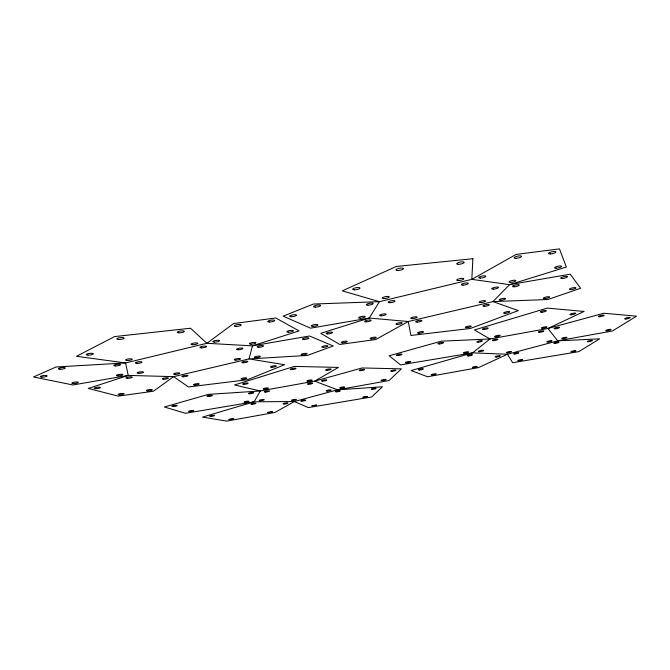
<?xml version="1.0" encoding="UTF-8"?>
<svg xmlns="http://www.w3.org/2000/svg" width="670" height="670" viewBox="0 0 670 670"><rect width="100%" height="100%" fill="white"/><g stroke="black" fill="none" stroke-linecap="round" stroke-linejoin="round"><path stroke-width="1" d="M311.969 405.802L316.65 405.065L311.994 405.76M472.878 258.721L471.814 279.356L379.454 301.659L313.3 304.046L283.201 316.173L310.528 328.183L369.237 318.049L408.239 321.516L492.978 301.601L547.884 299.507L580.597 288.276L570.254 274.172L509.569 284.649L471.814 279.356L516.109 254.416L559.467 248.888L566.351 267.045L509.569 284.649L492.978 301.601L518.287 310.595L470.265 328.501L410.919 335.452L408.239 321.516L375.703 339.539L339.757 344.464L320.746 333.333L369.237 318.049L379.454 301.659L342.269 290.872L396.33 266.467L472.878 258.721M228.981 419.445L233.713 418.775L228.981 419.445M252.464 345.846L249.039 358.927L173.622 376.649L128.23 375.418L72.93 384.965L33.5 376.984L56.062 366.993L125.583 362.939L206.888 343.308L252.464 345.846L309.515 335.997L333.241 345.988L307.296 355.443L249.039 358.927L284.574 364.706L247.498 379.714L188.446 386.959L173.622 376.649L153.405 391.221L118.305 396.137L88.298 388.458L128.23 375.418L125.583 362.939L76.48 356.314L114.545 336.591L190.531 328.233L206.888 343.308L233.587 323.551L275.797 317.974L299.038 330.93L252.464 345.846M362.947 397.26L367.604 396.523L362.947 397.26M267.791 412.469L272.497 411.807L267.824 412.427M260.287 390.978L254.139 401.799L202.516 417.092L226.703 421.112L274.909 412.452L294.298 401.539L337.563 389.823L389.027 380.552L401.414 368.852L362.135 367.956L314.674 381.155L260.287 390.978L208.378 394.387L164.359 407L185.473 413.29L254.139 401.799L294.298 401.539L308.334 407.586L371.657 396.967L382.436 386.783L337.563 389.823L314.674 381.155L338.409 367.411L294.398 366.406L234.508 384.965L260.287 390.978M489.954 338.986L472.559 352.864L411.137 370.552L427.569 376.766L478.573 367.587L507.399 354.254L557.742 340.854L612.397 330.988L636.5 316.181L603.854 313.233L547.918 328.493L489.954 338.986L441.254 341.181L389.161 355.778L400.585 364.882L472.559 352.864L507.399 354.254L512.659 362.704L578.788 351.633L599.617 338.844L557.742 340.854L547.918 328.493L584.064 311.45L547.231 308.116L474.402 329.95L489.954 338.986M245.195 402.352A2.571 0.461 -8.6 0 0 249.006 401.389A2.571 0.461 -8.6 0 0 245.17 401.556A2.571 0.461 -8.6 0 0 245.195 402.352M249.751 393.751A2.672 0.494 -8.6 0 0 253.712 392.746A2.672 0.494 -8.6 0 0 249.751 392.888A2.672 0.494 -8.6 0 0 249.751 393.751M208.186 396.514A2.739 0.511 -8.2 0 0 212.382 395.534A2.739 0.511 -8.2 0 0 208.47 395.585A2.739 0.511 -8.2 0 0 208.186 396.514M173.136 406.522A2.705 0.494 -7.9 0 0 177.223 405.568A2.705 0.494 -7.9 0 0 173.279 405.643A2.705 0.494 -7.9 0 0 173.136 406.522M189.786 411.589A2.596 0.452 -8.1 0 0 193.739 410.677A2.596 0.452 -8.1 0 0 189.987 410.769A2.596 0.452 -8.1 0 0 189.786 411.589M264.39 389.17A2.688 0.502 -8.7 0 0 268.41 388.148A2.688 0.502 -8.7 0 0 264.449 388.282A2.688 0.502 -8.7 0 0 264.39 389.17M308.116 381.28A2.688 0.502 -9.2 0 0 312.203 380.233A2.688 0.502 -9.2 0 0 308.351 380.351A2.688 0.502 -9.2 0 0 308.116 381.28M327.019 370.317A2.78 0.544 -9.3 0 0 331.064 369.178A2.78 0.544 -9.3 0 0 326.876 369.388A2.78 0.544 -9.3 0 0 327.019 370.317M291.643 369.622A2.873 0.578 -9 0 0 295.981 368.492A2.873 0.578 -9 0 0 291.819 368.584A2.873 0.578 -9 0 0 291.643 369.622M244.022 384.32A2.797 0.544 -8.5 0 0 248.16 383.24A2.797 0.544 -8.5 0 0 243.997 383.374A2.797 0.544 -8.5 0 0 244.022 384.32M292.623 400.509A2.487 0.436 -9 0 0 296.383 399.571A2.487 0.436 -9 0 0 292.782 399.73A2.487 0.436 -9 0 0 292.623 400.509M327.295 391.087A2.521 0.444 -9.4 0 0 331.164 390.124A2.521 0.444 -9.4 0 0 327.588 390.258A2.521 0.444 -9.4 0 0 327.295 391.087M308.652 384.287A2.647 0.494 -9.2 0 0 312.689 383.265A2.647 0.494 -9.2 0 0 308.887 383.391A2.647 0.494 -9.2 0 0 308.652 384.287M265.555 392.067A2.655 0.486 -8.8 0 0 269.516 391.062A2.655 0.486 -8.8 0 0 265.613 391.205A2.655 0.486 -8.8 0 0 265.555 392.067M260.446 400.685A2.563 0.452 -8.7 0 0 264.265 399.722A2.563 0.452 -8.7 0 0 260.488 399.881A2.563 0.452 -8.7 0 0 260.446 400.685M322.672 381.138A2.655 0.494 -9.3 0 0 326.742 380.108A2.655 0.494 -9.3 0 0 322.957 380.225A2.655 0.494 -9.3 0 0 322.672 381.138M340.921 388.097A2.529 0.452 -9.5 0 0 344.631 387.092A2.529 0.452 -9.5 0 0 340.846 387.319A2.529 0.452 -9.5 0 0 340.921 388.097M382.31 380.644A2.529 0.452 -9.9 0 0 386.096 379.622A2.529 0.452 -9.9 0 0 382.394 379.831A2.529 0.452 -9.9 0 0 382.31 380.644M391.933 371.322A2.63 0.486 -10 0 0 395.878 370.242A2.63 0.486 -10 0 0 392.05 370.443A2.63 0.486 -10 0 0 391.933 371.322M360.594 370.678A2.705 0.511 -9.7 0 0 364.589 369.572A2.705 0.511 -9.7 0 0 360.594 369.773A2.705 0.511 -9.7 0 0 360.594 370.678M284.197 404.002A2.462 0.427 -9 0 0 287.907 403.08A2.462 0.427 -9 0 0 284.323 403.24A2.462 0.427 -9 0 0 284.197 404.002M252.129 404.261A2.538 0.444 -8.7 0 0 255.89 403.323A2.538 0.444 -8.7 0 0 252.138 403.482A2.538 0.444 -8.7 0 0 252.129 404.261M210.832 416.405A2.487 0.419 -8.3 0 0 214.651 415.534A2.487 0.419 -8.3 0 0 211.1 415.626A2.487 0.419 -8.3 0 0 210.832 416.405M372.42 389.354A2.446 0.419 -9.8 0 0 376.063 388.382A2.446 0.419 -9.8 0 0 372.461 388.6A2.446 0.419 -9.8 0 0 372.42 389.354M336.658 391.808A2.496 0.436 -9.4 0 0 340.301 390.819A2.496 0.436 -9.4 0 0 336.566 391.054A2.496 0.436 -9.4 0 0 336.658 391.808M302.019 401.121A2.454 0.419 -9.1 0 0 305.746 400.199A2.454 0.419 -9.1 0 0 302.212 400.35A2.454 0.419 -9.1 0 0 302.019 401.121M495.968 336.784A2.848 0.561 -11.1 0 0 500.214 335.503A2.848 0.561 -11.1 0 0 496.068 335.771A2.848 0.561 -11.1 0 0 495.968 336.784M542.809 328.325A2.873 0.561 -11.6 0 0 546.938 326.985A2.873 0.561 -11.6 0 0 542.625 327.379A2.873 0.561 -11.6 0 0 542.809 328.325M571.393 314.749A2.998 0.603 -12 0 0 575.764 313.317A2.998 0.603 -12 0 0 571.334 313.694A2.998 0.603 -12 0 0 571.393 314.749M541.904 312.22A3.074 0.645 -11.8 0 0 546.318 310.738A3.074 0.645 -11.8 0 0 541.703 311.131A3.074 0.645 -11.8 0 0 541.904 312.22M483.824 329.498A2.965 0.611 -11.1 0 0 488.221 328.149A2.965 0.611 -11.1 0 0 483.882 328.417A2.965 0.611 -11.1 0 0 483.824 329.498M555.489 328.786A2.848 0.544 -11.7 0 0 559.601 327.463A2.848 0.544 -11.7 0 0 555.355 327.848A2.848 0.544 -11.7 0 0 555.489 328.786M563.018 338.719A2.705 0.494 -11.6 0 0 566.946 337.479A2.705 0.494 -11.6 0 0 562.926 337.864A2.705 0.494 -11.6 0 0 563.018 338.719M606.978 330.779A2.73 0.494 -12 0 0 611.032 329.523A2.73 0.494 -12 0 0 607.062 329.891A2.73 0.494 -12 0 0 606.978 330.779M625.964 318.979A2.848 0.528 -12.3 0 0 630.227 317.647A2.848 0.528 -12.3 0 0 626.132 318.007A2.848 0.528 -12.3 0 0 625.964 318.979M599.843 316.734A2.923 0.561 -12.2 0 0 604.164 315.352A2.923 0.561 -12.2 0 0 599.901 315.721A2.923 0.561 -12.2 0 0 599.843 316.734M518.856 360.812A2.513 0.436 -11.1 0 0 522.634 359.74A2.513 0.436 -11.1 0 0 519.032 360.016A2.513 0.436 -11.1 0 0 518.856 360.812M572.188 351.901A2.521 0.427 -11.6 0 0 575.873 350.787A2.521 0.427 -11.6 0 0 572.138 351.155A2.521 0.427 -11.6 0 0 572.188 351.901M588.536 341.725A2.621 0.461 -11.8 0 0 592.397 340.544A2.621 0.461 -11.8 0 0 588.545 340.913A2.621 0.461 -11.8 0 0 588.536 341.725M555.145 343.375A2.663 0.477 -11.5 0 0 558.989 342.169A2.663 0.477 -11.5 0 0 555.02 342.554A2.663 0.477 -11.5 0 0 555.145 343.375M514.895 354.02A2.605 0.469 -11.1 0 0 518.806 352.889A2.605 0.469 -11.1 0 0 515.062 353.165A2.605 0.469 -11.1 0 0 514.895 354.02M464.662 353.182A2.705 0.511 -10.7 0 0 468.631 352.001A2.705 0.511 -10.7 0 0 464.628 352.286A2.705 0.511 -10.7 0 0 464.662 353.182M478.187 342.144A2.814 0.553 -10.9 0 0 482.358 340.888A2.814 0.553 -10.9 0 0 478.221 341.164A2.814 0.553 -10.9 0 0 478.187 342.144M439.378 343.953A2.873 0.578 -10.6 0 0 443.548 342.672A2.873 0.578 -10.6 0 0 439.244 342.956A2.873 0.578 -10.6 0 0 439.378 343.953M397.737 355.527A2.814 0.553 -10.1 0 0 401.966 354.346A2.814 0.553 -10.1 0 0 397.896 354.522A2.814 0.553 -10.1 0 0 397.737 355.527M406.581 362.847A2.705 0.511 -10.2 0 0 410.66 361.725A2.705 0.511 -10.2 0 0 406.765 361.917A2.705 0.511 -10.2 0 0 406.581 362.847M496.369 357.001A2.596 0.469 -11 0 0 500.247 355.879A2.596 0.469 -11 0 0 496.462 356.155A2.596 0.469 -11 0 0 496.369 357.001M468.498 355.971A2.663 0.494 -10.7 0 0 472.425 354.815A2.663 0.494 -10.7 0 0 468.489 355.1A2.663 0.494 -10.7 0 0 468.498 355.971M419.462 369.991A2.588 0.469 -10.2 0 0 423.39 368.927A2.588 0.469 -10.2 0 0 419.688 369.128A2.588 0.469 -10.2 0 0 419.462 369.991M432.385 375.007A2.496 0.436 -10.3 0 0 436.204 373.994A2.496 0.436 -10.3 0 0 432.653 374.195A2.496 0.436 -10.3 0 0 432.385 375.007M473.564 367.621A2.513 0.436 -10.7 0 0 477.266 366.557A2.513 0.436 -10.7 0 0 473.573 366.85A2.513 0.436 -10.7 0 0 473.564 367.621M507.517 352.822A2.63 0.477 -11.1 0 0 511.461 351.675A2.63 0.477 -11.1 0 0 507.659 351.951A2.63 0.477 -11.1 0 0 507.517 352.822M548.119 342.027A2.688 0.494 -11.5 0 0 552.005 340.804A2.688 0.494 -11.5 0 0 547.968 341.189A2.688 0.494 -11.5 0 0 548.119 342.027M539.61 332.328A2.831 0.544 -11.5 0 0 543.906 331.055A2.831 0.544 -11.5 0 0 539.894 331.307A2.831 0.544 -11.5 0 0 539.61 332.328M493.715 340.628A2.806 0.544 -11.1 0 0 497.894 339.372A2.806 0.544 -11.1 0 0 493.807 339.648A2.806 0.544 -11.1 0 0 493.715 340.628M479.653 351.666A2.697 0.502 -10.9 0 0 483.648 350.485A2.697 0.502 -10.9 0 0 479.687 350.77A2.697 0.502 -10.9 0 0 479.653 351.666M178.882 332.822A3.601 0.879 -7.4 0 0 184.359 331.441A3.601 0.879 -7.4 0 0 179.108 331.265A3.601 0.879 -7.4 0 0 178.882 332.822M118.682 339.497A3.685 0.896 -6.6 0 0 124.134 338.099A3.685 0.896 -6.6 0 0 118.59 337.948A3.685 0.896 -6.6 0 0 118.682 339.497M87.879 355.108A3.585 0.829 -6.4 0 0 93.381 353.877A3.585 0.829 -6.4 0 0 88.222 353.634A3.585 0.829 -6.4 0 0 87.879 355.108M127.267 360.51A3.4 0.762 -7 0 0 132.308 359.254A3.4 0.762 -7 0 0 127.225 359.187A3.4 0.762 -7 0 0 127.267 360.51M192.592 344.707A3.417 0.796 -7.7 0 0 197.817 343.409A3.417 0.796 -7.7 0 0 192.876 343.283A3.417 0.796 -7.7 0 0 192.592 344.707M201.41 347.864A3.358 0.771 -7.8 0 0 206.553 346.591A3.358 0.771 -7.8 0 0 201.729 346.474A3.358 0.771 -7.8 0 0 201.41 347.864M137.032 363.349A3.342 0.737 -7.1 0 0 142.007 362.118A3.342 0.737 -7.1 0 0 137.04 362.06A3.342 0.737 -7.1 0 0 137.032 363.349M138.707 373.332A3.208 0.678 -7.2 0 0 143.489 372.16A3.208 0.678 -7.2 0 0 138.715 372.143A3.208 0.678 -7.2 0 0 138.707 373.332M175.021 374.379A3.099 0.645 -7.7 0 0 179.711 373.249A3.099 0.645 -7.7 0 0 175.197 373.232A3.099 0.645 -7.7 0 0 175.021 374.379M235.899 360.1A3.124 0.67 -8.3 0 0 240.505 358.869A3.124 0.67 -8.3 0 0 235.84 358.936A3.124 0.67 -8.3 0 0 235.899 360.1M238.11 349.74A3.241 0.729 -8.3 0 0 242.892 348.434A3.241 0.729 -8.3 0 0 238.051 348.484A3.241 0.729 -8.3 0 0 238.11 349.74M258.704 347.278A3.224 0.72 -8.5 0 0 263.511 345.971A3.224 0.72 -8.5 0 0 258.754 346.005A3.224 0.72 -8.5 0 0 258.704 347.278M255.722 357.688A3.099 0.67 -8.5 0 0 260.345 356.448A3.099 0.67 -8.5 0 0 255.756 356.515A3.099 0.67 -8.5 0 0 255.722 357.688M302.446 354.907A3.023 0.645 -9.1 0 0 307.053 353.693A3.023 0.645 -9.1 0 0 302.689 353.752A3.023 0.645 -9.1 0 0 302.446 354.907M323.417 347.32A3.074 0.662 -9.3 0 0 327.881 346.005A3.074 0.662 -9.3 0 0 323.241 346.181A3.074 0.662 -9.3 0 0 323.417 347.32M303.912 339.472A3.216 0.72 -9.1 0 0 308.803 338.149A3.216 0.72 -9.1 0 0 304.18 338.166A3.216 0.72 -9.1 0 0 303.912 339.472M163.781 379.228A3.065 0.628 -7.6 0 0 168.396 378.115A3.065 0.628 -7.6 0 0 163.899 378.115A3.065 0.628 -7.6 0 0 163.781 379.228M127.576 378.332A3.174 0.662 -7.1 0 0 132.283 377.185A3.174 0.662 -7.1 0 0 127.535 377.177A3.174 0.662 -7.1 0 0 127.576 378.332M95.576 388.642A3.132 0.637 -6.9 0 0 100.4 387.595A3.132 0.637 -6.9 0 0 95.91 387.503A3.132 0.637 -6.9 0 0 95.576 388.642M119.637 394.806A2.99 0.586 -7.2 0 0 124.059 393.751A2.99 0.586 -7.2 0 0 119.561 393.793A2.99 0.586 -7.2 0 0 119.637 394.806M147.869 390.861A2.965 0.586 -7.5 0 0 152.299 389.798A2.965 0.586 -7.5 0 0 147.919 389.831A2.965 0.586 -7.5 0 0 147.869 390.861M243.319 362.755A3.065 0.653 -8.4 0 0 247.858 361.54A3.065 0.653 -8.4 0 0 243.285 361.624A3.065 0.653 -8.4 0 0 243.319 362.755M183.27 376.774A3.049 0.628 -7.8 0 0 187.893 375.661A3.049 0.628 -7.8 0 0 183.471 375.652A3.049 0.628 -7.8 0 0 183.27 376.774M194.761 385.049A2.914 0.578 -8 0 0 199.208 383.985A2.914 0.578 -8 0 0 195.004 384.01A2.914 0.578 -8 0 0 194.761 385.049M242.456 379.237A2.864 0.57 -8.5 0 0 246.694 378.123A2.864 0.57 -8.5 0 0 242.423 378.248A2.864 0.57 -8.5 0 0 242.456 379.237M271.92 367.227A2.948 0.603 -8.7 0 0 276.341 366.063A2.948 0.603 -8.7 0 0 272.02 366.155A2.948 0.603 -8.7 0 0 271.92 367.227M118.046 375.853A3.233 0.687 -7 0 0 122.811 374.681A3.233 0.687 -7 0 0 117.954 374.672A3.233 0.687 -7 0 0 118.046 375.853M115.525 365.937A3.367 0.737 -6.9 0 0 120.483 364.698A3.367 0.737 -6.9 0 0 115.424 364.656A3.367 0.737 -6.9 0 0 115.525 365.937M59.965 369.212A3.484 0.771 -6.2 0 0 65.266 368.031A3.484 0.771 -6.2 0 0 60.166 367.855A3.484 0.771 -6.2 0 0 59.965 369.212M41.959 377.118A3.442 0.737 -6.1 0 0 47.143 375.962A3.442 0.737 -6.1 0 0 42.068 375.82A3.442 0.737 -6.1 0 0 41.959 377.118M73.298 383.525A3.266 0.678 -6.6 0 0 78.29 382.436A3.266 0.678 -6.6 0 0 73.549 382.319A3.266 0.678 -6.6 0 0 73.298 383.525M214.584 342.11A3.4 0.787 -7.9 0 0 219.542 340.728A3.4 0.787 -7.9 0 0 214.408 340.745A3.4 0.787 -7.9 0 0 214.584 342.11M251.066 344.187A3.283 0.745 -8.4 0 0 255.94 342.856A3.283 0.745 -8.4 0 0 251.074 342.881A3.283 0.745 -8.4 0 0 251.066 344.187M288.376 332.194A3.342 0.779 -8.9 0 0 293.427 330.812A3.342 0.779 -8.9 0 0 288.577 330.796A3.342 0.779 -8.9 0 0 288.376 332.194M269.441 322.002A3.509 0.863 -8.6 0 0 274.7 320.528A3.509 0.863 -8.6 0 0 269.549 320.478A3.509 0.863 -8.6 0 0 269.441 322.002M236.033 326.424A3.534 0.863 -8.2 0 0 241.25 324.95A3.534 0.863 -8.2 0 0 235.966 324.925A3.534 0.863 -8.2 0 0 236.033 326.424M514.116 286.785A3.442 0.812 -11.8 0 0 519.292 285.102A3.442 0.812 -11.8 0 0 514.342 285.303A3.442 0.812 -11.8 0 0 514.116 286.785M500.666 300.26A3.3 0.745 -11.5 0 0 505.599 298.686A3.3 0.745 -11.5 0 0 500.817 298.912A3.3 0.745 -11.5 0 0 500.666 300.26M544.944 298.585A3.241 0.712 -11.9 0 0 549.609 296.986A3.241 0.712 -11.9 0 0 544.744 297.371A3.241 0.712 -11.9 0 0 544.944 298.585M571.091 289.574A3.317 0.737 -12.3 0 0 575.924 287.916A3.317 0.737 -12.3 0 0 571.024 288.284A3.317 0.737 -12.3 0 0 571.091 289.574M562.448 278.477A3.467 0.804 -12.3 0 0 567.482 276.702A3.467 0.804 -12.3 0 0 562.339 277.07A3.467 0.804 -12.3 0 0 562.448 278.477M480.449 278.109A3.61 0.905 -11.5 0 0 485.792 276.308A3.61 0.905 -11.5 0 0 480.499 276.501A3.61 0.905 -11.5 0 0 480.449 278.109M510.59 282.413A3.509 0.846 -11.8 0 0 515.85 280.68A3.509 0.846 -11.8 0 0 510.8 280.881A3.509 0.846 -11.8 0 0 510.59 282.413M556.435 268.234A3.61 0.871 -12.4 0 0 561.653 266.359A3.61 0.871 -12.4 0 0 556.284 266.719A3.61 0.871 -12.4 0 0 556.435 268.234M550.464 253.938A3.802 0.971 -12.5 0 0 555.933 251.903A3.802 0.971 -12.5 0 0 550.271 252.255A3.802 0.971 -12.5 0 0 550.464 253.938M515.841 258.344A3.802 0.988 -12.1 0 0 521.553 256.401A3.802 0.988 -12.1 0 0 516.101 256.551A3.802 0.988 -12.1 0 0 515.841 258.344M412.259 318.635A3.241 0.737 -10.4 0 0 417.167 317.186A3.241 0.737 -10.4 0 0 412.519 317.295A3.241 0.737 -10.4 0 0 412.259 318.635M480.692 302.58A3.308 0.754 -11.3 0 0 485.582 300.998A3.308 0.754 -11.3 0 0 480.733 301.232A3.308 0.754 -11.3 0 0 480.692 302.58M493.355 289.139A3.451 0.821 -11.5 0 0 498.488 287.455A3.451 0.821 -11.5 0 0 493.472 287.665A3.451 0.821 -11.5 0 0 493.355 289.139M463.054 285.118A3.559 0.879 -11.2 0 0 468.271 283.368A3.559 0.879 -11.2 0 0 463.012 283.578A3.559 0.879 -11.2 0 0 463.054 285.118M389.756 302.689A3.484 0.854 -10.2 0 0 394.982 301.09A3.484 0.854 -10.2 0 0 389.915 301.165A3.484 0.854 -10.2 0 0 389.756 302.689M381.155 315.771A3.333 0.787 -10 0 0 386.138 314.272A3.333 0.787 -10 0 0 381.264 314.372A3.333 0.787 -10 0 0 381.155 315.771M397.411 324.464A3.199 0.72 -10.2 0 0 402.218 323.049A3.199 0.72 -10.2 0 0 397.586 323.166A3.199 0.72 -10.2 0 0 397.411 324.464M366.239 321.818A3.291 0.762 -9.8 0 0 371.13 320.352A3.291 0.762 -9.8 0 0 366.272 320.469A3.291 0.762 -9.8 0 0 366.239 321.818M327.764 333.886A3.224 0.737 -9.4 0 0 332.471 332.479A3.224 0.737 -9.4 0 0 327.605 332.622A3.224 0.737 -9.4 0 0 327.764 333.886M342.739 342.805A3.082 0.67 -9.5 0 0 347.269 341.482A3.082 0.67 -9.5 0 0 342.663 341.641A3.082 0.67 -9.5 0 0 342.739 342.805M371.649 338.853A3.074 0.662 -9.9 0 0 376.213 337.521A3.074 0.662 -9.9 0 0 371.699 337.672A3.074 0.662 -9.9 0 0 371.649 338.853M383.944 298.569A3.543 0.888 -10.1 0 0 389.245 296.927A3.543 0.888 -10.1 0 0 384.069 296.986A3.543 0.888 -10.1 0 0 383.944 298.569M458.489 280.596A3.618 0.913 -11.2 0 0 463.791 278.804A3.618 0.913 -11.2 0 0 458.422 279.005A3.618 0.913 -11.2 0 0 458.489 280.596M458.59 264.323A3.827 1.013 -11.3 0 0 464.193 262.372A3.827 1.013 -11.3 0 0 458.523 262.54A3.827 1.013 -11.3 0 0 458.59 264.323M397.662 270.521A3.861 1.047 -10.4 0 0 403.474 268.662A3.861 1.047 -10.4 0 0 397.888 268.637A3.861 1.047 -10.4 0 0 397.662 270.521M354.514 289.825A3.71 0.971 -9.8 0 0 359.999 288.083A3.71 0.971 -9.8 0 0 354.489 288.117A3.71 0.971 -9.8 0 0 354.514 289.825M505.038 313.334A3.124 0.67 -11.4 0 0 509.719 311.877A3.124 0.67 -11.4 0 0 505.197 312.12A3.124 0.67 -11.4 0 0 505.038 313.334M484.485 306.341A3.249 0.729 -11.3 0 0 489.309 304.8A3.249 0.729 -11.3 0 0 484.552 305.043A3.249 0.729 -11.3 0 0 484.485 306.341M417.117 322.077A3.183 0.712 -10.4 0 0 421.949 320.662A3.183 0.712 -10.4 0 0 417.393 320.779A3.183 0.712 -10.4 0 0 417.117 322.077M418.876 333.241A3.04 0.653 -10.4 0 0 423.499 331.918A3.04 0.653 -10.4 0 0 419.144 332.052A3.04 0.653 -10.4 0 0 418.876 333.241M466.797 327.663A3.023 0.637 -10.9 0 0 471.236 326.282A3.023 0.637 -10.9 0 0 466.772 326.55A3.023 0.637 -10.9 0 0 466.797 327.663M360.267 318.2A3.35 0.787 -9.8 0 0 365.225 316.701A3.35 0.787 -9.8 0 0 360.267 316.809A3.35 0.787 -9.8 0 0 360.267 318.2M368.006 305.16A3.492 0.863 -9.9 0 0 373.198 303.569A3.492 0.863 -9.9 0 0 368.056 303.644A3.492 0.863 -9.9 0 0 368.006 305.16M315.428 307.136A3.585 0.905 -9.2 0 0 320.612 305.503A3.585 0.905 -9.2 0 0 315.185 305.587A3.585 0.905 -9.2 0 0 315.428 307.136M291.174 316.717A3.526 0.871 -8.9 0 0 296.509 315.227A3.526 0.871 -8.9 0 0 291.4 315.16A3.526 0.871 -8.9 0 0 291.174 316.717M312.781 326.357A3.358 0.787 -9.2 0 0 317.907 324.95A3.358 0.787 -9.2 0 0 313.099 324.925A3.358 0.787 -9.2 0 0 312.781 326.357"/></g></svg>
